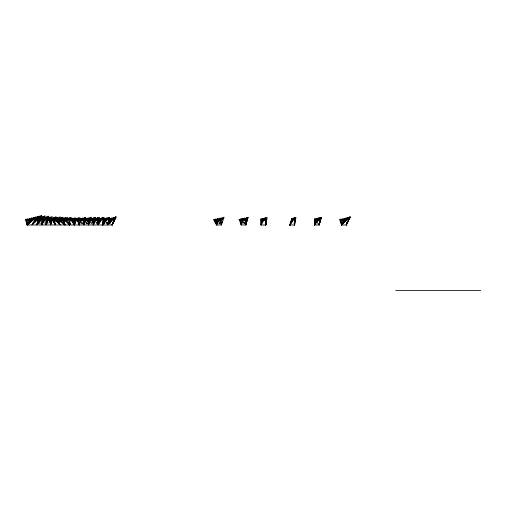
<?xml version="1.0" encoding="UTF-8"?>
<svg xmlns="http://www.w3.org/2000/svg" width="506" height="506" viewBox="0 0 506 506"><rect width="100%" height="100%" fill="white"/><g stroke="black" fill="none" stroke-linecap="round" stroke-linejoin="round"><path stroke-width="0.38" stroke-dasharray="2.53 1.9" d="M47.811 223.494L48.981 222.513M219.016 223.127L220.186 224.05M86.216 223.127L87.38 224.05M81.567 223.108L82.693 224.038M109.903 223.108L111.029 224.038M39.107 223.102L40.221 224.038M81.466 222.912L82.649 223.943M219.117 222.887L220.23 223.93L218.668 222.336M85.761 222.362L87.43 223.93L85.862 222.336M243.487 221.957L244.955 223.766M81.466 221.938L82.883 223.76L81.472 221.938M317.281 222.539L318.217 223.753M44.218 222.532L45.135 223.753M81.624 221.9L82.946 223.741M219.174 221.894L220.04 223.127M86.368 221.894L87.241 223.127M317.433 222.507L318.287 223.741L317.54 222.482M39.791 222.469L40.562 223.722M106.184 222.4L106.804 223.684M106.235 222.064L106.829 223.519M106.418 222.172L106.924 223.57M220.078 224.069L218.807 223.171L220.078 224.069M87.279 224.069L86.007 223.171L87.279 224.069M244.803 224.044L243.664 223.108L244.803 224.038M91.567 223.576L90.429 222.646L91.567 223.576M82.737 223.924L81.643 222.874L82.737 223.924M220.331 223.905L218.807 222.305L220.338 223.905M87.532 223.905L86.007 222.305L87.532 223.905M244.986 223.892L243.563 222.267L244.993 223.886M91.845 223.348L90.897 222.267L91.845 223.348M97.013 223.766L96.039 222.558L97.013 223.766M244.607 223.133L243.715 221.906L244.651 223.121M96.823 223.095L96.045 221.843L96.829 223.095"/><path stroke-width="0.76" d="M79.119 220.42L79.126 218.902L80.062 220.116M320.418 218.39L321.418 217.289L319.147 224.974L314.428 224.974L314.485 218.896L315.415 220.11M41.416 219.946L41.448 217.789L40.569 219.098M31.986 219.939L32.03 217.782L30.702 219.743M26.502 220.363L25.3 219.338L27.172 224.974L37.71 216.473L31.897 224.974L40.474 216.922L36.615 224.974L43.111 217.403L41.334 224.974L45.755 217.884L46.059 224.974L48.405 218.364L50.777 224.974L51.074 218.839L55.502 224.974L53.832 219.288L60.22 224.974L57.286 219.585L64.939 224.974L63.275 219.294L69.664 224.974L69.803 217.782L68.474 219.743M112.269 219.218L112.294 217.782L111.409 219.092M346.414 219.218L346.446 217.782L345.117 219.743M60.372 219.212L60.41 217.77L59.183 219.572M46.078 224.253L46.267 217.763L45.034 219.566M65.135 219.199L65.185 217.757L64.357 218.959M102.901 219.199L102.946 217.757L101.706 219.56M294.808 219.199L294.853 217.757L294.03 218.959M102.92 219.199L102.977 217.751L101.731 219.56M291.785 218.472L289.894 224.974L294.612 224.974L294.694 222.804M294.751 221.362L294.884 217.751L293.632 219.56M93.528 219.187L93.591 217.738L91.909 220.148M241.425 220.376L241.495 218.839L242.829 220.679M246.201 219.187L246.264 217.738L244.581 220.148M64.806 221.211L64.724 218.959L69.664 224.974L69.961 218.839L74.382 224.974L77.342 218.219L78.329 221.97M46.35 219.18L46.425 217.732L41.764 224.367L44.212 220.768M294.726 222.798L294.802 221.35M294.916 219.174L294.992 217.725L294.144 218.934M216.859 221.128L216.998 218.82L217.865 220.053M55.869 219.161L55.957 217.706L54.661 219.522M102.762 224.202L103.135 218.807L104.419 220.654M319.096 223.393L319.147 224.974L321.177 217.346L314.428 224.974L314.852 218.807L316.142 220.654M27.583 220.761L25.97 219.187L27.172 224.974L112.149 224.974L115.798 216.973L107.43 224.974L109.46 217.346L102.712 224.974L103.313 217.675L97.987 224.974L97.449 217.941L93.268 224.974L92.016 218.105L88.544 224.974L87.127 218.143L83.825 224.974L82.826 218.048L79.107 224.974L78.158 223.045M294.568 219.225L295.966 217.504L294.612 224.974L294.138 223.488L294.612 224.974L295.219 217.675L289.894 224.974L292.038 218.409M70.1 219.863L70.283 217.669L68.949 219.496M98.05 224.24L98.638 217.662L97.297 219.49M265.795 219.218L267.206 217.491L265.814 224.974L265.296 223.5L265.814 224.974L265.289 217.934L261.096 224.974L260.938 218.94L261.912 220.148L260.938 218.94L261.096 224.974L265.814 224.974L266.466 217.662L265.568 218.883M41.89 219.117L42.03 217.656L41.131 218.877M88.961 220.584L89.233 217.656L87.43 220.097M65.375 220.578L65.66 217.65L63.845 220.091M107.506 224.24L107.721 222.039M107.942 219.844L108.164 217.643L102.712 224.974L102.383 223.456M319.735 219.111L319.881 217.643L314.428 224.974L316.029 218.535L316.965 220.464M217.112 220.312L217.276 218.756L218.092 219.996M93.755 220.565L94.084 217.624L92.237 220.072M79.689 219.825L79.935 217.624L78.55 219.459M108.094 219.092L108.259 217.624L107.335 218.845M319.811 219.092L319.982 217.624L319.052 218.845M50.872 224.234L51.713 217.599L49.828 220.053M60.79 220.546L61.169 217.593L58.804 220.667M264.012 219.819L263.5 218.352L261.096 224.974L261.931 218.712L263.107 220.591L261.931 218.712M46.862 219.06L47.064 217.58M93.907 220.274L94.116 218.706L95.28 220.591L94.11 218.712L93.268 224.974L95.659 218.352L96.184 219.819M261.096 224.974L261.305 223.405M84.432 220.534L84.844 217.58L82.927 220.047M341.771 223.576L341.582 224.974L346.3 224.974L350.519 216.84L348.843 218.364M342.258 220.097L342.454 218.706L343.606 220.584M46.647 220.793L46.944 218.7L47.709 219.958M27.868 220.091L28.07 218.7L29.215 220.578M75.116 220.085L75.324 218.687L76.083 219.946M46.172 224.228L47.21 217.548L45.742 219.402M61.182 219.022L61.422 217.536L60.056 219.25M65.837 219.756L66.216 217.517L63.908 220.388M46.179 224.272L47.153 218.655L47.88 219.914M113.199 219.003L113.464 217.51L107.892 224.398L114.691 217.226L114.229 218.636M346.559 223.481L346.3 224.974L349.975 216.966L348.299 218.567M103.654 219.743L104.065 217.504L103.129 218.649M319.836 221.236L319.147 224.974L321.297 217.314L319.83 218.959M98.126 224.221L99.378 217.491L98.442 218.643M51.764 219.73L52.188 217.491L51.245 218.643M83.958 224.266L85.04 218.624L86.102 220.527M221.451 219.958L224.126 217.175L221.35 224.974L216.625 224.974L217.839 218.624L219.243 221.166L217.858 218.624L217.447 220.736M51.055 223.557L51.327 222.147M51.738 220.034L52.01 218.624L55.154 224.335M66.046 220.673L66.596 218.522L69.664 224.974L70.075 222.855M70.619 220.034L70.897 218.624L74.382 224.974L76.729 218.364L79.107 224.974L80.89 218.491L81.877 220.648M84.647 220.736L85.059 218.624L86.444 221.166M37.495 220.477L38.083 217.479L32.371 224.392M60.916 221.438L61.473 218.617L64.939 224.974L64.888 223.469M70.726 219.718L71.182 217.466L70.22 218.617M56.419 220.464L57.026 217.46L55.584 219.193M108.992 217.453L108.524 219.712L109.056 217.441L108.025 218.611M320.285 219.699L319.147 224.974L320.709 217.453L319.741 218.611M84.831 220.445L85.501 217.428L84.028 219.168M33.08 219.686L33.586 217.422L27.172 224.974L26.856 222.773M88.544 224.974L90.258 217.422L88.771 219.161M222.033 221.951L221.35 224.974L219.927 218.143L216.625 224.974L213.728 219.572L216.271 221.375M222.545 219.686L223.057 217.422L220.584 220.325M51.909 219.99L52.238 218.567M114.691 218.364L116.367 216.84L112.149 224.974L112.674 222.703M113.369 219.68L113.888 217.416L107.923 224.392M346.648 223.462L346.3 224.974L349.95 216.973L341.582 224.974L339.551 219.376L340.677 220.306M347.692 218.927L348.039 217.416L341.582 224.974L340.222 219.218L341.879 220.787M47.241 219.983L47.577 218.554L48.215 219.838M242.247 220.692L242.76 218.548L243.399 219.832M76.583 219.832L75.951 218.541L74.382 224.974L72.371 218.282L71.561 220.287M75.609 219.971L75.963 218.541M94.394 220.42L95.147 217.378L93.117 219.718M102.503 223.431L102.712 224.974L104.312 218.535L105.248 220.464M56.419 221.388L57.153 218.522L59.917 224.329M37.994 219.642L38.582 217.359L37.039 219.117M56.862 219.939L57.254 218.497L58.146 220.439M71.036 219.939L71.428 218.497L72.016 219.794M80.302 220.648L80.903 218.491L81.864 220.654M108.796 220.104L109.581 217.314L108.107 218.959M33.674 218.706L34.073 217.314L32.099 219.503M41.536 224.272L43.529 217.308L37.109 224.424M114.147 218.567L115.823 216.966L112.149 224.974L112.749 222.88M347.097 222.185L346.3 224.974L349.924 216.979M61.681 219.914L62.099 218.472L63.048 220.641M94.54 220.635L95.526 217.295L94.527 218.39M262.582 219.908L263.006 218.465M62.08 218.687L62.497 217.289L60.998 218.934M108.872 220.085L109.694 217.289M61.738 220.066L62.605 217.264L60.575 219.465M104.287 219.889L104.742 218.434L105.634 220.616M316.01 219.889L316.459 218.434L317.053 219.889M46.286 224.247L48.127 218.428M80.511 220.603L81.213 218.421L82.08 220.603M100.137 218.409L98.227 224.24L99.878 218.472L100.504 219.914M114.103 218.573L115.773 216.979L112.149 224.974L113.768 220.04M347.224 222.153L346.3 224.974L349.772 217.011L348.134 218.605M348.147 219.338L348.843 217.226L341.582 224.974L341.12 222.045M47.925 219.332L48.627 217.219L47.064 218.883M43.225 219.332L43.933 217.213L42.89 218.32M48.266 218.396L46.305 224.24L48.525 218.333M57.153 220.034L58.101 217.213L56.533 218.877M66.368 220.736L67.557 217.213L64.939 219.983M94.748 220.584L95.489 218.39M262.576 220.584L263.316 218.39M107.683 224.24L109.701 218.383L110.517 220.578M36.875 224.24L37.912 221.299M85.387 220.565L86.172 218.364L86.697 219.832M218.453 219.832L218.971 218.364M52.611 219.832L53.136 218.364M90.315 220.009L91.327 217.175L88.645 219.958M98.253 224.234L100.384 218.352M292.291 218.352L289.894 224.974L290.83 223.823M94.869 220.559L95.672 218.352L96.431 220.559M262.696 220.559L263.5 218.352L264.258 220.559M62.061 219.99L63.111 217.144L61.479 218.826M76.431 219.648L76.944 218.314M67.013 219.642L67.532 218.307M98.246 224.303L100.58 218.307L101.055 219.787L100.567 218.307M48.684 218.301L46.318 224.303L49.069 218.206L50.587 224.221M71.51 220.3L72.301 218.295M67.089 219.623L67.633 218.282L68.082 219.768M69.664 224.974L70.207 223.633L69.664 224.974L68.576 218.067L67.121 220.825M52.675 220.287L53.491 218.282L55.274 224.228M53.168 219.212L54.066 217.055L51.397 219.693M71.612 220.274L72.447 218.263L74.167 224.228L72.447 218.263M57.76 219.598L58.323 218.25L58.747 219.743M29.449 219.591L30.012 218.25L30.436 219.743M109.701 219.591L110.27 218.25L110.687 219.743M343.568 220.268L344.422 218.25L344.839 219.743M39.07 219.199L39.987 217.036L37.83 219.149M67.235 219.591L67.81 218.244M62.561 219.579L63.149 218.231M112.149 224.974L115.621 217.011L113.983 218.605M67.311 219.572L67.899 218.225L68.291 219.724M43.712 219.572L44.307 218.219L44.692 219.718M36.913 224.31L40.176 216.992L32.447 224.443M43.832 219.541L44.458 218.187L44.813 219.693M95.786 219.534L96.418 218.175L96.766 219.686M263.613 219.534L264.246 218.175L264.594 219.686M32.207 224.303L32.833 222.969M34.389 219.623L35.641 216.947L27.172 224.974L27.628 218.801L28.905 220.654M90.789 220.205L91.75 218.162L92.086 219.68M107.247 219.446L107.196 217.871L102.712 224.974L105.918 218.162L106.254 219.68M243.462 220.205L244.423 218.162L244.759 219.68M318.989 220.236L318.913 217.871L314.428 224.974L317.635 218.162L317.97 219.68M100.599 219.515L101.251 218.149L101.573 219.667M290.545 223.608L289.894 224.974L290.741 223.766L289.894 224.974L292.487 218.307L292.949 219.787M292.506 219.515L293.157 218.149L293.48 219.667M41.663 224.291L44.623 218.149L44.939 219.661M86.146 220.186L87.146 218.137L87.766 221.173M95.931 219.503L96.595 218.137L96.905 219.655M218.617 220.869L219.946 218.137L221.35 224.974L222.039 217.656L220.23 220.097M263.752 219.503L264.417 218.137M46.394 224.291L47.393 222.235M48.728 219.503L49.398 218.137L49.708 219.655M53.446 219.503L54.117 218.137L54.42 219.655M62.225 220.869L63.566 218.13L64.787 224.209M43.978 219.591L45.3 216.897L42.985 219.054M72.383 219.49L73.066 218.118L74.237 224.209M43.737 220.173L44.762 218.111L45.053 219.636M90.985 220.161L92.029 218.099L92.857 222.684M243.658 220.161L244.702 218.099L245.935 224.974L241.217 224.974L239.136 219.389L240.837 220.78L239.123 219.389M35.072 218.87L36.128 216.834L33.889 218.87M290.615 223.595L289.894 224.974L290.722 223.766M292.772 219.452L293.493 218.073M49.265 218.864L50.334 216.827L48.089 218.864M58.045 220.135L59.139 218.067L59.619 221.135M39.506 219.534L40.948 216.815L39.816 217.833M77.317 219.44L78.044 218.061M105.678 219.433L106.418 218.048M317.022 220.123L318.135 218.048M81.719 220.123L82.839 218.042L83.06 219.585M77.146 219.92L78.183 218.029L78.386 219.572M98.335 224.341L101.782 218.029L101.991 219.572M57.943 220.546L59.335 218.016L59.531 219.566M62.719 220.534L64.148 217.997L64.414 220.325M58.981 218.801L60.138 216.745L57.216 219.313M102.712 224.974L106.665 217.991L106.836 219.541M314.428 224.974L318.388 217.991L318.552 219.541M32.27 224.335L33.01 223.057M33.757 221.786L34.87 219.87M49.474 219.218L50.233 217.941L50.72 224.19M81.776 220.496L83.3 217.934L83.42 219.496M96.323 219.857L97.468 217.934L97.936 224.19L97.917 222.602M101.453 219.206L102.225 217.928L102.332 219.49M96.349 219.851L97.506 217.928L97.93 224.19L97.841 217.852L96.595 219.794M264.176 219.851L265.334 217.928L265.814 224.974L265.663 217.852L264.417 219.794L265.599 217.865M54.287 219.199L55.065 217.915M107.822 224.329L111.712 217.915L111.813 219.484M290.678 223.69L289.894 224.974L293.689 218.029L293.891 219.572M37.014 224.329L40.961 217.903L41.087 220.255M87.405 219.18L88.202 217.896L88.278 219.465M219.016 221.109L221.002 217.896L221.078 219.465M54.395 219.18L56.008 216.606L53.668 218.573M54.016 219.813L55.23 217.877L55.318 220.243M77.633 219.806L78.854 217.871M54.458 219.161L55.274 217.865M72.94 219.8L74.167 217.865L74.357 224.183M96.545 219.8L97.772 217.865M67.836 220.445L69.486 217.852L69.524 219.275M35.654 219.142L36.489 217.846L36.527 219.983M49.854 219.13L50.701 217.833L50.726 219.977M77.766 219.781L79.031 217.833L79.062 220.686M45.154 219.136L46.849 216.543L44.439 218.522M40.448 219.13L42.15 216.536L39.74 218.522M64.053 219.123L64.901 217.827L64.913 219.256M102.237 218.934L103.091 217.725M50.41 218.851L52.15 216.41L49.145 218.788M36.293 218.845L38.051 216.391L35.635 218.301M55.205 218.896L56.084 217.681M244.449 220.686L246.757 217.624L245.935 224.974L244.702 218.099L241.217 224.974L240.717 219.022L242.153 220.641L242.678 218.567L243.658 220.489L242.659 218.573L241.217 224.974L241.033 222.741M74.319 218.839L75.255 217.612L74.477 224.19L75.109 218.737L75.913 219.983M41.694 218.548L43.541 216.214L41.087 218.061M41.827 224.354L43.295 222.495M83.009 220.028L84.964 217.548M347.616 217.51L341.582 224.974L341.917 218.826L343.232 220.673M46.603 218.503L48.519 216.157L45.388 218.478M36.71 219.085L39.12 216.144L35.977 218.465M41.859 218.63L42.814 217.472M319.798 218.598L320.772 217.441M37.109 224.392L43.004 217.428L41.505 224.215L43.016 218.516L43.933 220.452M246.289 219.13L247.813 217.378L245.935 224.974L248.193 217.295L247.2 218.39M113.357 218.402L114.343 217.308M347.015 218.953L348.495 217.308M38.254 218.137L40.372 215.853L37.861 217.593M43.491 217.567L45.078 215.86L41.935 218.029M40.132 217.106L41.783 215.531L38.462 217.675M395.724 290.469L480.7 290.469M216.277 221.369L213.747 219.572L216.625 224.974L215.758 219.104L217.295 220.705M215.524 220.357L214.361 219.433L214.923 220.818M29.709 219.408L30.86 220.338M216.328 220.274L215.214 219.231L215.746 221.388M342.195 220.717L340.658 219.117L340.886 220.584M217.795 221.236L215.758 219.104L216.094 221.305M83.718 224.24L82.959 219.104L84.989 221.236M82.978 219.104L84.496 220.705M27.33 220.173L26.318 219.104L26.533 220.572M64.939 224.974L59.379 219.098L59.803 222.033M242.614 221.185L240.717 219.022L240.856 220.508M89.948 221.185L88.05 219.022L88.487 224.228M59.727 224.373L55.287 218.953L55.363 221.211M242.02 220.154L241.039 218.946L241.103 221.204M93.249 224.215L93.117 218.94L94.571 220.749M93.117 218.94L94.091 220.148M80.524 220.724L79.113 218.902L79.107 224.974L77.342 218.219M241.64 218.807L242.5 220.04M51.34 218.775L52.175 220.015M75.065 218.75L75.875 219.996M315.124 218.744L315.927 219.99M103.407 218.744L104.615 220.616M56.242 218.731L57.039 219.983M108.689 219.332L109.46 220.584M89.992 218.573L91.301 221.135M90.985 220.489L90.005 218.567L89.518 220.705L88.063 219.016L88.183 220.508M90.41 219.193L91.042 220.477M242.988 218.497L243.576 219.794M90.315 218.497L91.2 220.439M66.786 218.478L67.424 219.92M215.493 222.204L216.625 224.974M43.371 218.434L44.269 220.616M344.668 220.578L343.852 218.383L341.582 224.974L345.864 217.915L345.959 219.484M38.956 218.364L39.746 220.565M30.328 220.565L29.544 218.358L27.172 224.974L31.543 217.896L31.625 219.465M39.43 218.257L40.063 220.496M78.784 223.532L77.829 219.199L78.917 220.249L77.835 219.199L78.468 222.083M294.29 223.456L294.612 224.974L294.309 222.659L294.612 224.974M215.448 219.18L215.739 220.629M101.586 218.073L101.832 219.604M35.989 217.959L36.198 220.3M265.277 217.941L265.814 224.974M290.621 223.703L289.894 224.974L290.665 223.69M82.2 220.477L80.928 219.572L82.212 220.471M88.158 220.787L86.456 219.389L88.164 220.78"/></g></svg>
